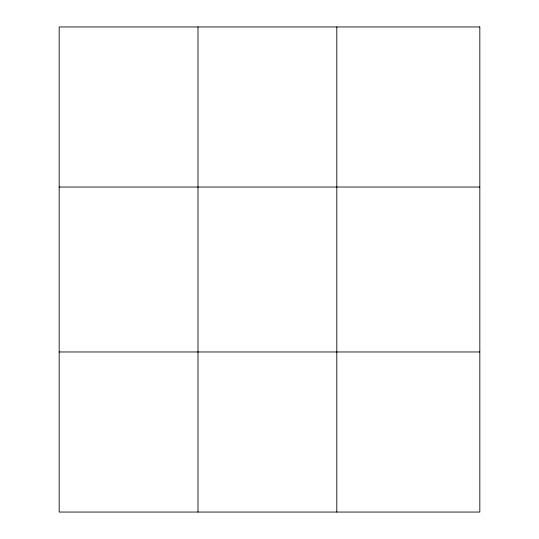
<?xml version="1.0" encoding="UTF-8"?>
<svg xmlns="http://www.w3.org/2000/svg" width="539" height="539" viewBox="0 0 539 539"><rect width="100%" height="100%" fill="white"/><g stroke="black" fill="none" stroke-linecap="round" stroke-linejoin="round"><path stroke-width="0.81" d="M197.988 26.95L197.988 512.05M336.801 26.95L336.801 512.05M59.175 187.033L479.825 187.033M59.175 351.967L479.825 351.967M479.825 26.95L479.825 512.05L59.175 512.05L59.175 26.95L479.825 26.95"/></g></svg>
